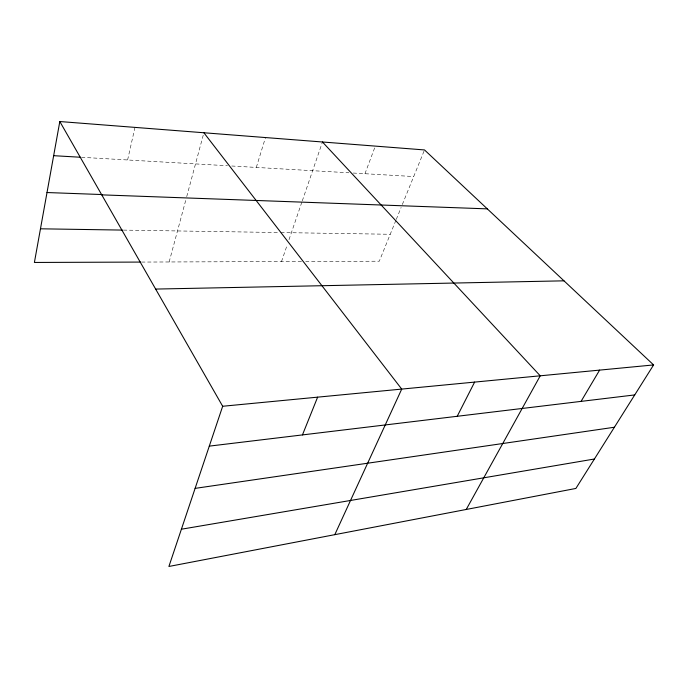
<?xml version="1.0" encoding="UTF-8"?>
<svg xmlns="http://www.w3.org/2000/svg" width="688" height="688" viewBox="0 0 688 688"><rect width="100%" height="100%" fill="white"/><g stroke="black" fill="none" stroke-linecap="round" stroke-linejoin="round"><path stroke-width="0.52" stroke-dasharray="3.44 2.58" d="M127.607 159.969L134.977 127.392M169.153 261.973L185.898 199.649M186.723 196.613L203.88 132.758M256.306 167.425L265.473 137.557M281.512 261.56L287.3 244.661M289.003 239.691L301.955 201.851M302.307 200.844L322.457 141.995M364.958 173.72L375.321 146.105M395.884 220.384L379.286 261.208L305.721 261.474M396.288 219.395L401.121 207.484M402.325 204.534L424.513 149.941M141.582 262.068L301.516 261.492M123.436 230.102L279.784 232.544M280.842 232.561L390.234 234.273M81.519 157.303L227.504 165.756M231.77 166.006L348.936 172.791M353.211 173.041L413.703 176.541"/><path stroke-width="1.03" d="M59.813 121.535L222.671 406.264L168.904 566.465L575.882 488.446L653.6 364.932L424.513 149.941L59.813 121.535L34.4 262.455L140.524 262.076M302.453 434.911L317.624 397.157M334.798 534.662L401.723 389.09L203.88 132.758M457.21 416.292L474.625 382.098M466.24 509.464L540.243 375.803L322.457 141.995M581.068 401.379L599.618 370.11M181.4 529.218L594.406 459.008M195.108 488.377L614.393 427.239M209.29 446.125L634.732 394.921M222.671 406.264L653.6 364.932M155.643 289.072L563.988 280.833M40.472 228.803L122.378 230.084M47.008 192.537L102.546 194.566M101.747 194.859L487.302 208.868M53.655 155.686L80.453 157.242"/></g></svg>
